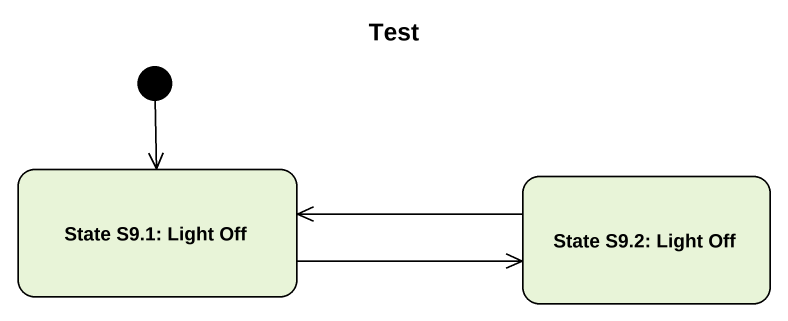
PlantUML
@startuml
title Test
hide empty description
state "State S9.1: Light Off" as State_S9_1_Light_Off
state "State S9.2: Light Off" as State_S9_2_Light_Off
[*] --> State_S9_1_Light_Off
State_S9_1_Light_Off -right-> State_S9_2_Light_Off
State_S9_2_Light_Off -left-> State_S9_1_Light_Off
@enduml
